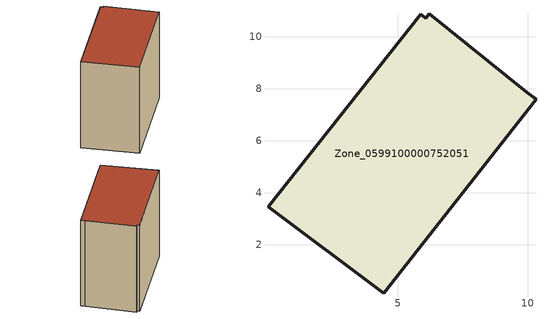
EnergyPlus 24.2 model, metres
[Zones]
Zone_0599100000752051
 floor ground (C_G): 4.45,0.14 0,3.46 5.88,10.86 6.07,10.72 6.21,10.88 9.97,7.87 10.32,7.59 z0.35
 wall outside (C_F): 6.07,10.72 5.88,10.86 0,3.46 4.45,0.14 10.32,7.59 9.97,7.87 6.21,10.88 6.07,10.72 z0.35:9.77
 roof outside (C_R): 10.32,7.59 9.97,7.87 6.21,10.88 6.07,10.72 5.88,10.86 0,3.46 4.45,0.14 z9.77
[BUILDING]
Pand.0599100000752051: North Axis=0; Terrain=City; Loads Convergence Tolerance Value=0.04; Temperature Convergence Tolerance Value=0.4; Solar Distribution=FullExterior; Maximum Number of Warmup Days=25; Minimum Number of Warmup Days=1
[Site:Location]
Rotterdam.The.Hague.AP_ZH_NLD Design_Conditions: Latitude=51.96; Longitude=4.45; Time Zone=1; Elevation=-4.5
[SITE:GROUNDTEMPERATURE:BUILDINGSURFACE]
18, 18, 18, 18, 18, 18, 18, 18, 18, 18, 18, 18
[MATERIAL] Thermal Absorptance=0.9; Solar Absorptance=0.7; Visible Absorptance=0.7
Name | Roughness | Thickness | Conductivity | Density | Specific Heat
G.TI.2006-2014 | MediumSmooth | 0.15 | 0.06 | 540 | 1210
F.TI.2006-2014 | Rough | 0.3 | 0.12 | 1920 | 840
R.TI.2006-2014 | MediumRough | 0.2 | 0.08 | 1500 | 1000
[CONSTRUCTION]
C_G: G.TI.2006-2014
C_F: F.TI.2006-2014
C_R: R.TI.2006-2014
[ZONE]
Zone_0599100000752051: Type=1; Multiplier=1; Ceiling Height=Autocalculate; Volume=Autocalculate; Floor Area=autocalculate; Part of Total Floor Area=Yes
[ZONEINFILTRATION:DESIGNFLOWRATE]
Infil_Zone_0599100000752051: Zone or ZoneList or Space or SpaceList=Zone_0599100000752051; Schedule=AlwaysOn; Design Flow Rate Calculation Method=Flow/Area; Flow Rate per Floor Area=0.0015; Constant Term Coefficient=1; Temperature Term Coefficient=0; Velocity Term Coefficient=0; Velocity Squared Term Coefficient=0
[HVACTEMPLATE:ZONE:IDEALLOADSAIRSYSTEM]
Zone_0599100000752051: Maximum Heating Supply Air Temperature=50; Minimum Cooling Supply Air Temperature=13; Maximum Heating Supply Air Humidity Ratio=0.0156; Minimum Cooling Supply Air Humidity Ratio=0.0077; Heating Limit=NoLimit; Cooling Limit=NoLimit; Dehumidification Control Type=ConstantSensibleHeatRatio; Cooling Sensible Heat Ratio=0.7; Dehumidification Setpoint=60; Humidification Control Type=None; Humidification Setpoint=30; Outdoor Air Method=None; Outdoor Air Flow Rate per Person=0.00944; Outdoor Air Flow Rate per Zone Floor Area=0; Outdoor Air Flow Rate per Zone=0; Demand Controlled Ventilation Type=None; Outdoor Air Economizer Type=NoEconomizer; Heat Recovery Type=None; Sensible Heat Recovery Effectiveness=0.7; Latent Heat Recovery Effectiveness=0.65
[ZONECONTROL:THERMOSTAT]
ThermostatControl_Zone_0599100000752051: Zone or ZoneList=Zone_0599100000752051; Control Type Schedule=DualSetpointControlType; Control 1=Thermostat_Zone_0599100000752051; Temperature Difference Between Cutout And Setpoint=0
[THERMOSTATSETPOINT:DUALSETPOINT]
Thermostat_Zone_0599100000752051: Heating Setpoint Temperature Schedule=HeatingSetpoint_Zone_0599100000752051; Cooling Setpoint Temperature Schedule=CoolingSetpoint_Zone_0599100000752051
[SCHEDULE:COMPACT]
HeatingSetpoint_Zone_0599100000752051: Through: 12/31, For: AllDays, Until: 24:00, 21
CoolingSetpoint_Zone_0599100000752051: Through: 12/31, For: AllDays, Until: 24:00, 24
DualSetpointControlType: Through: 12/31, For: AllDays, Until: 24:00, 4
AlwaysOn: Through: 12/31, For: AllDays, Until: 24:00, 1
